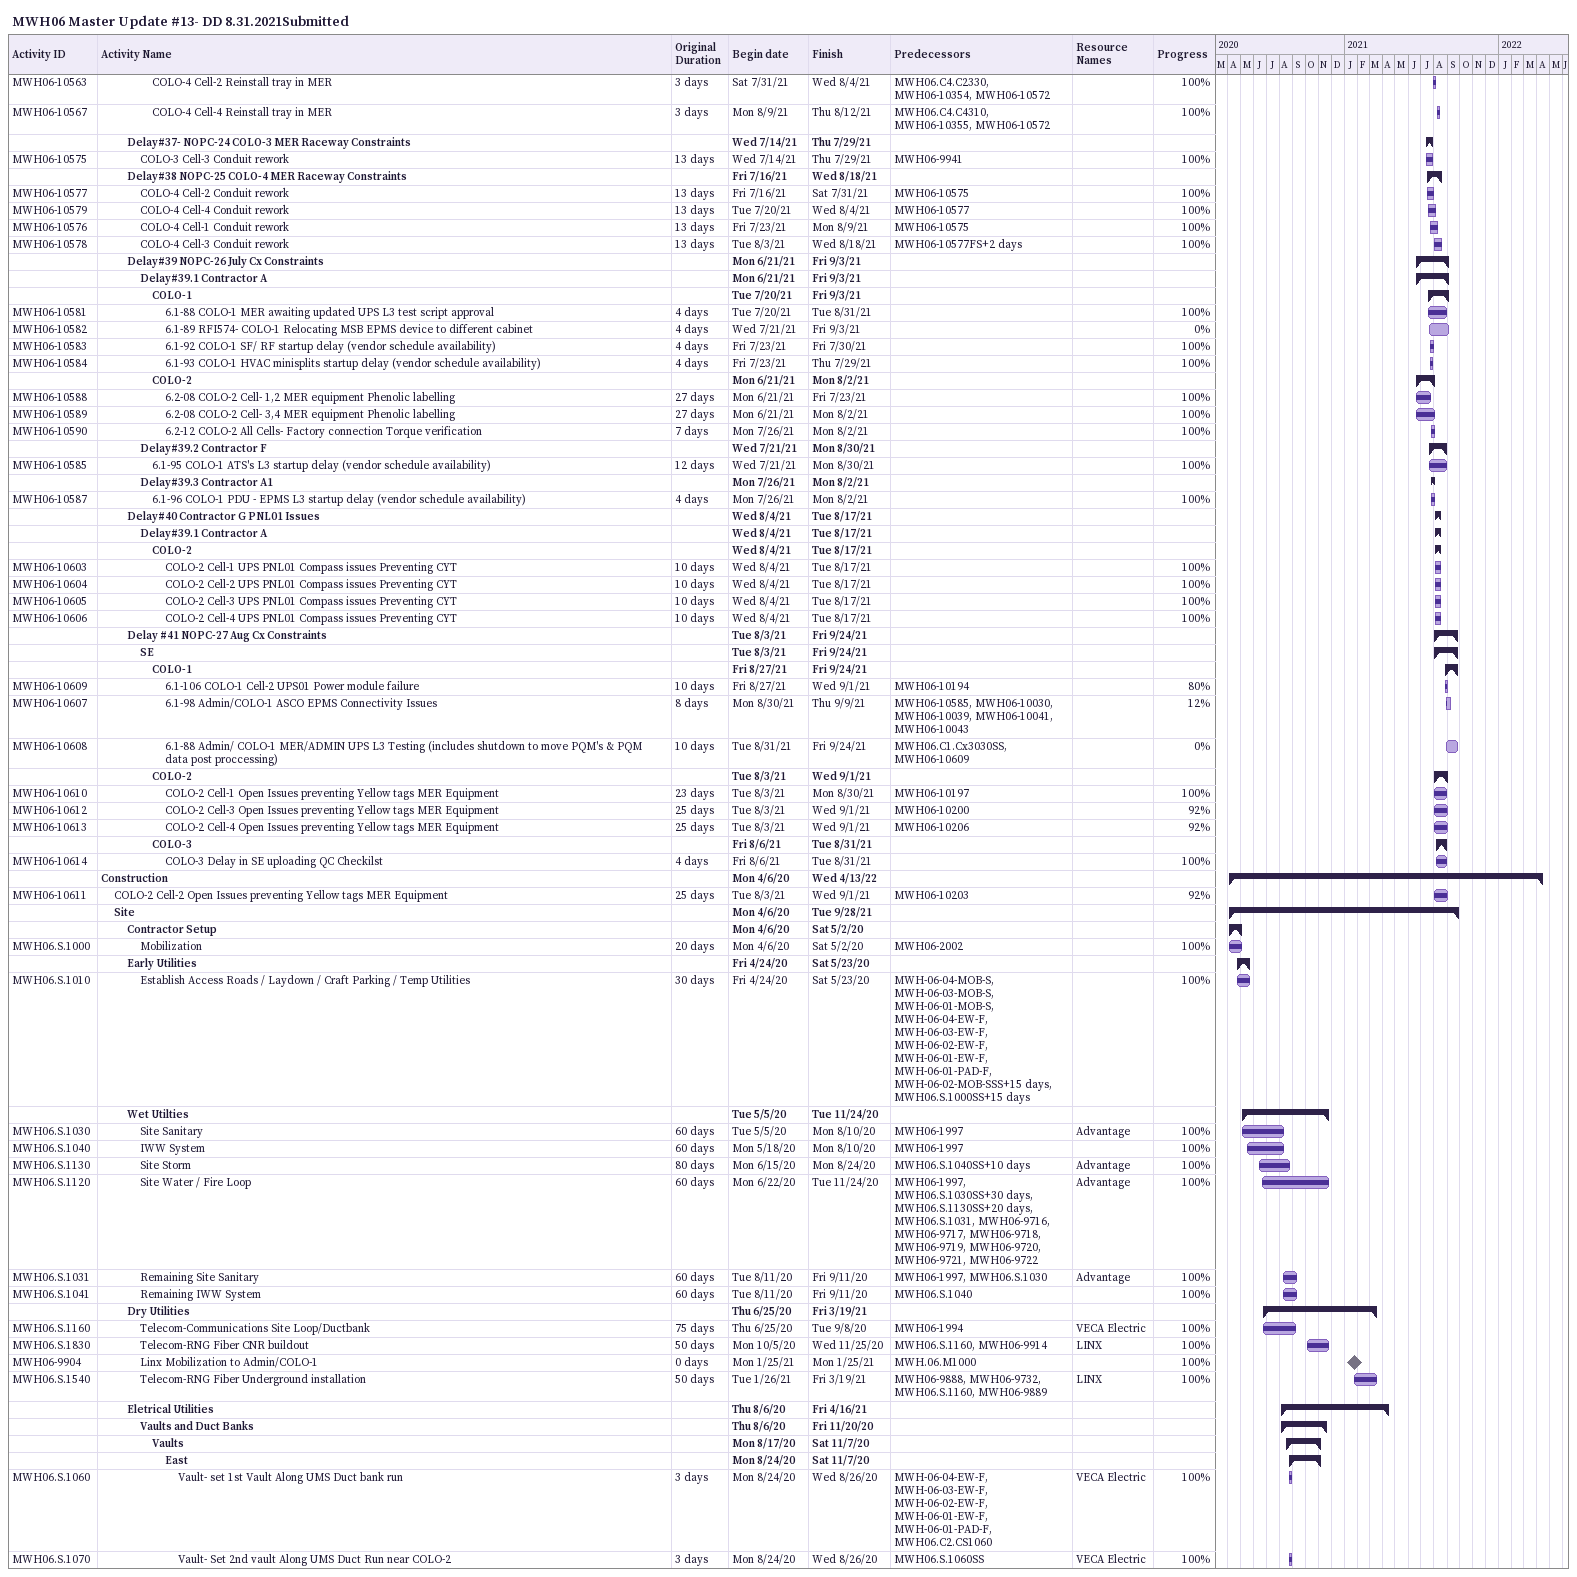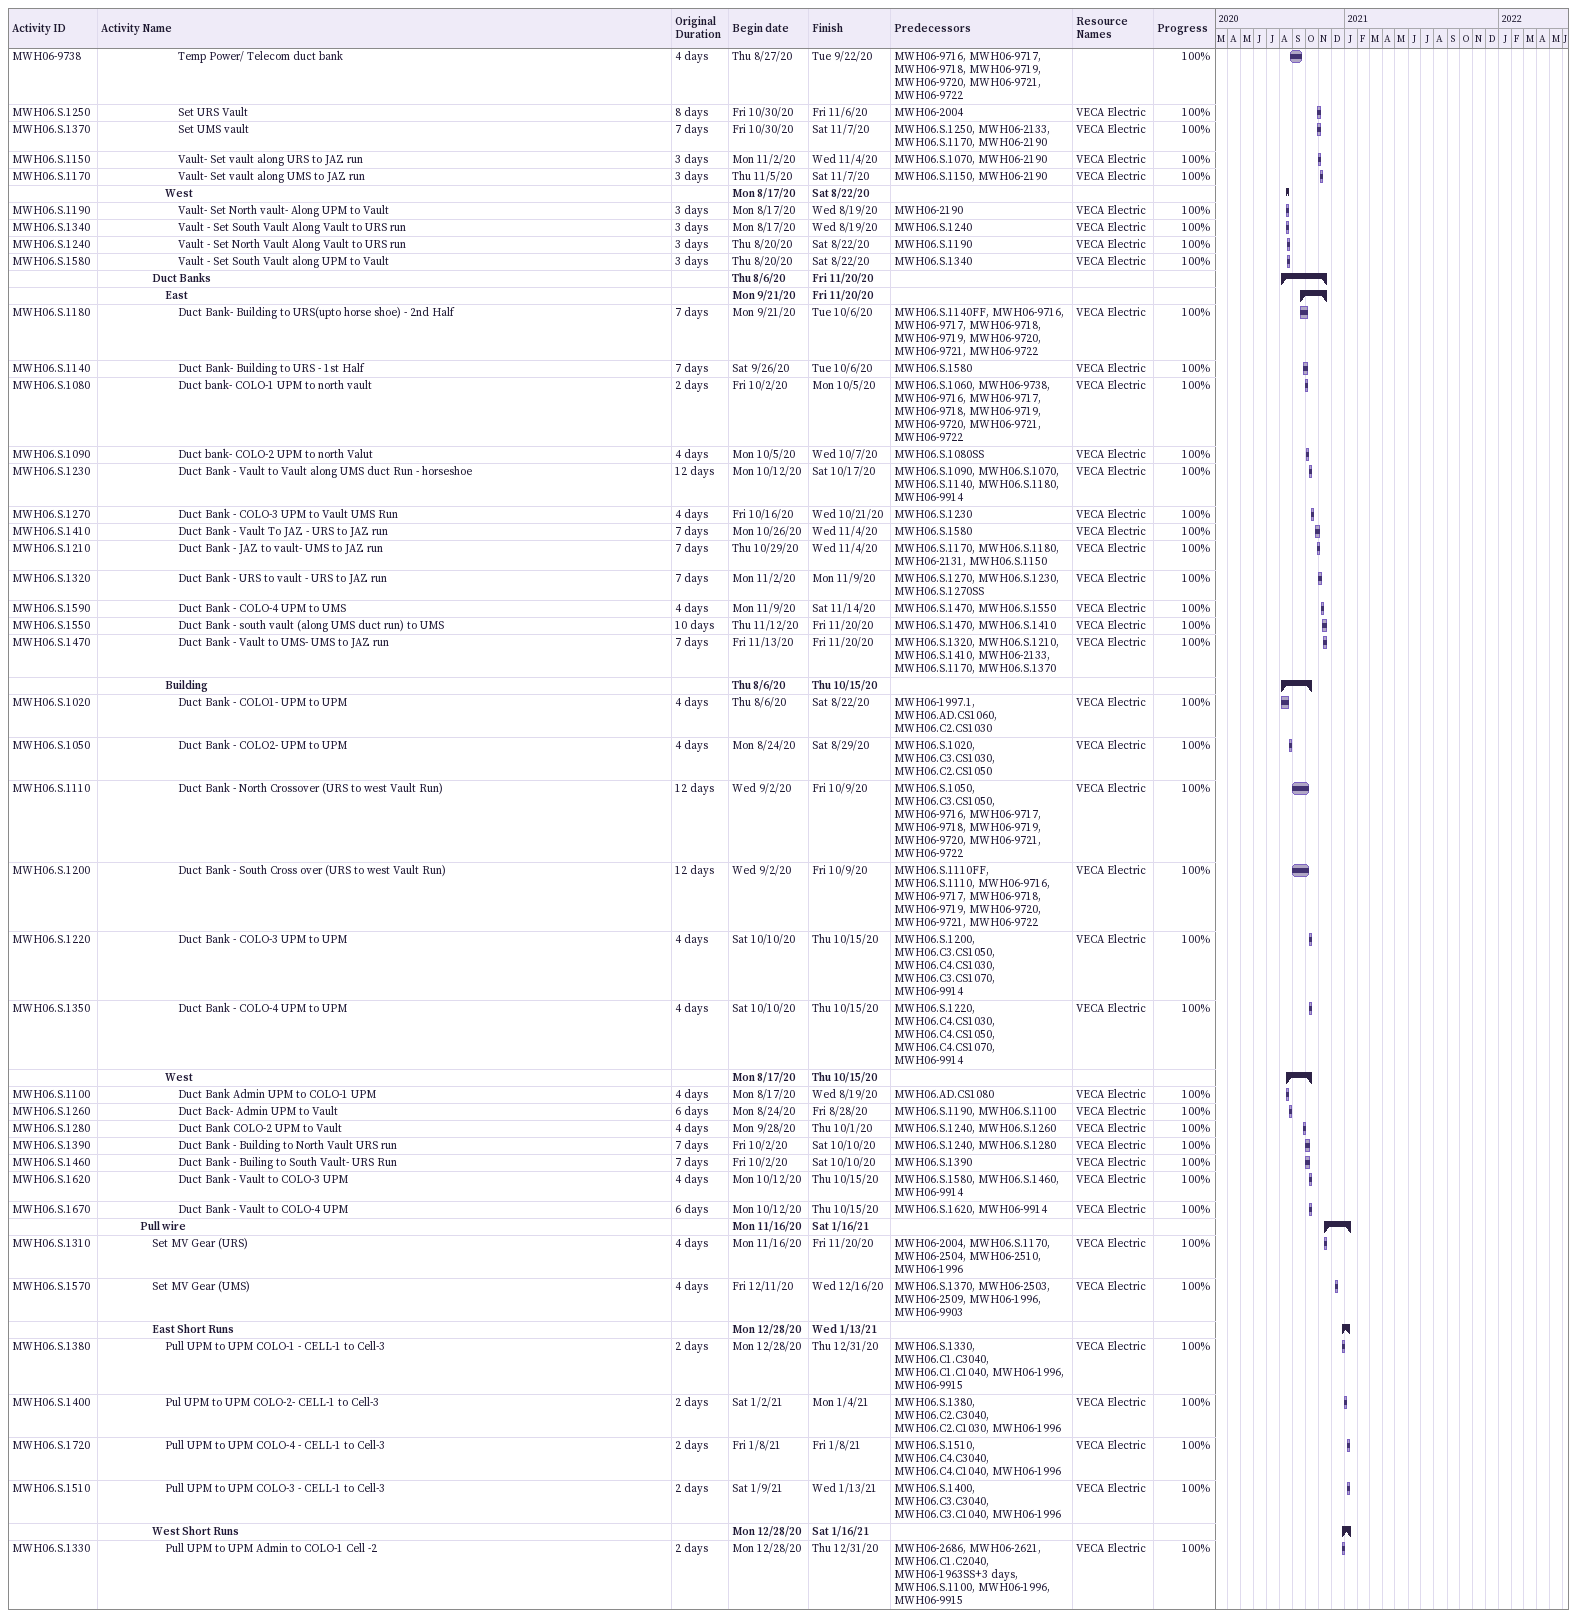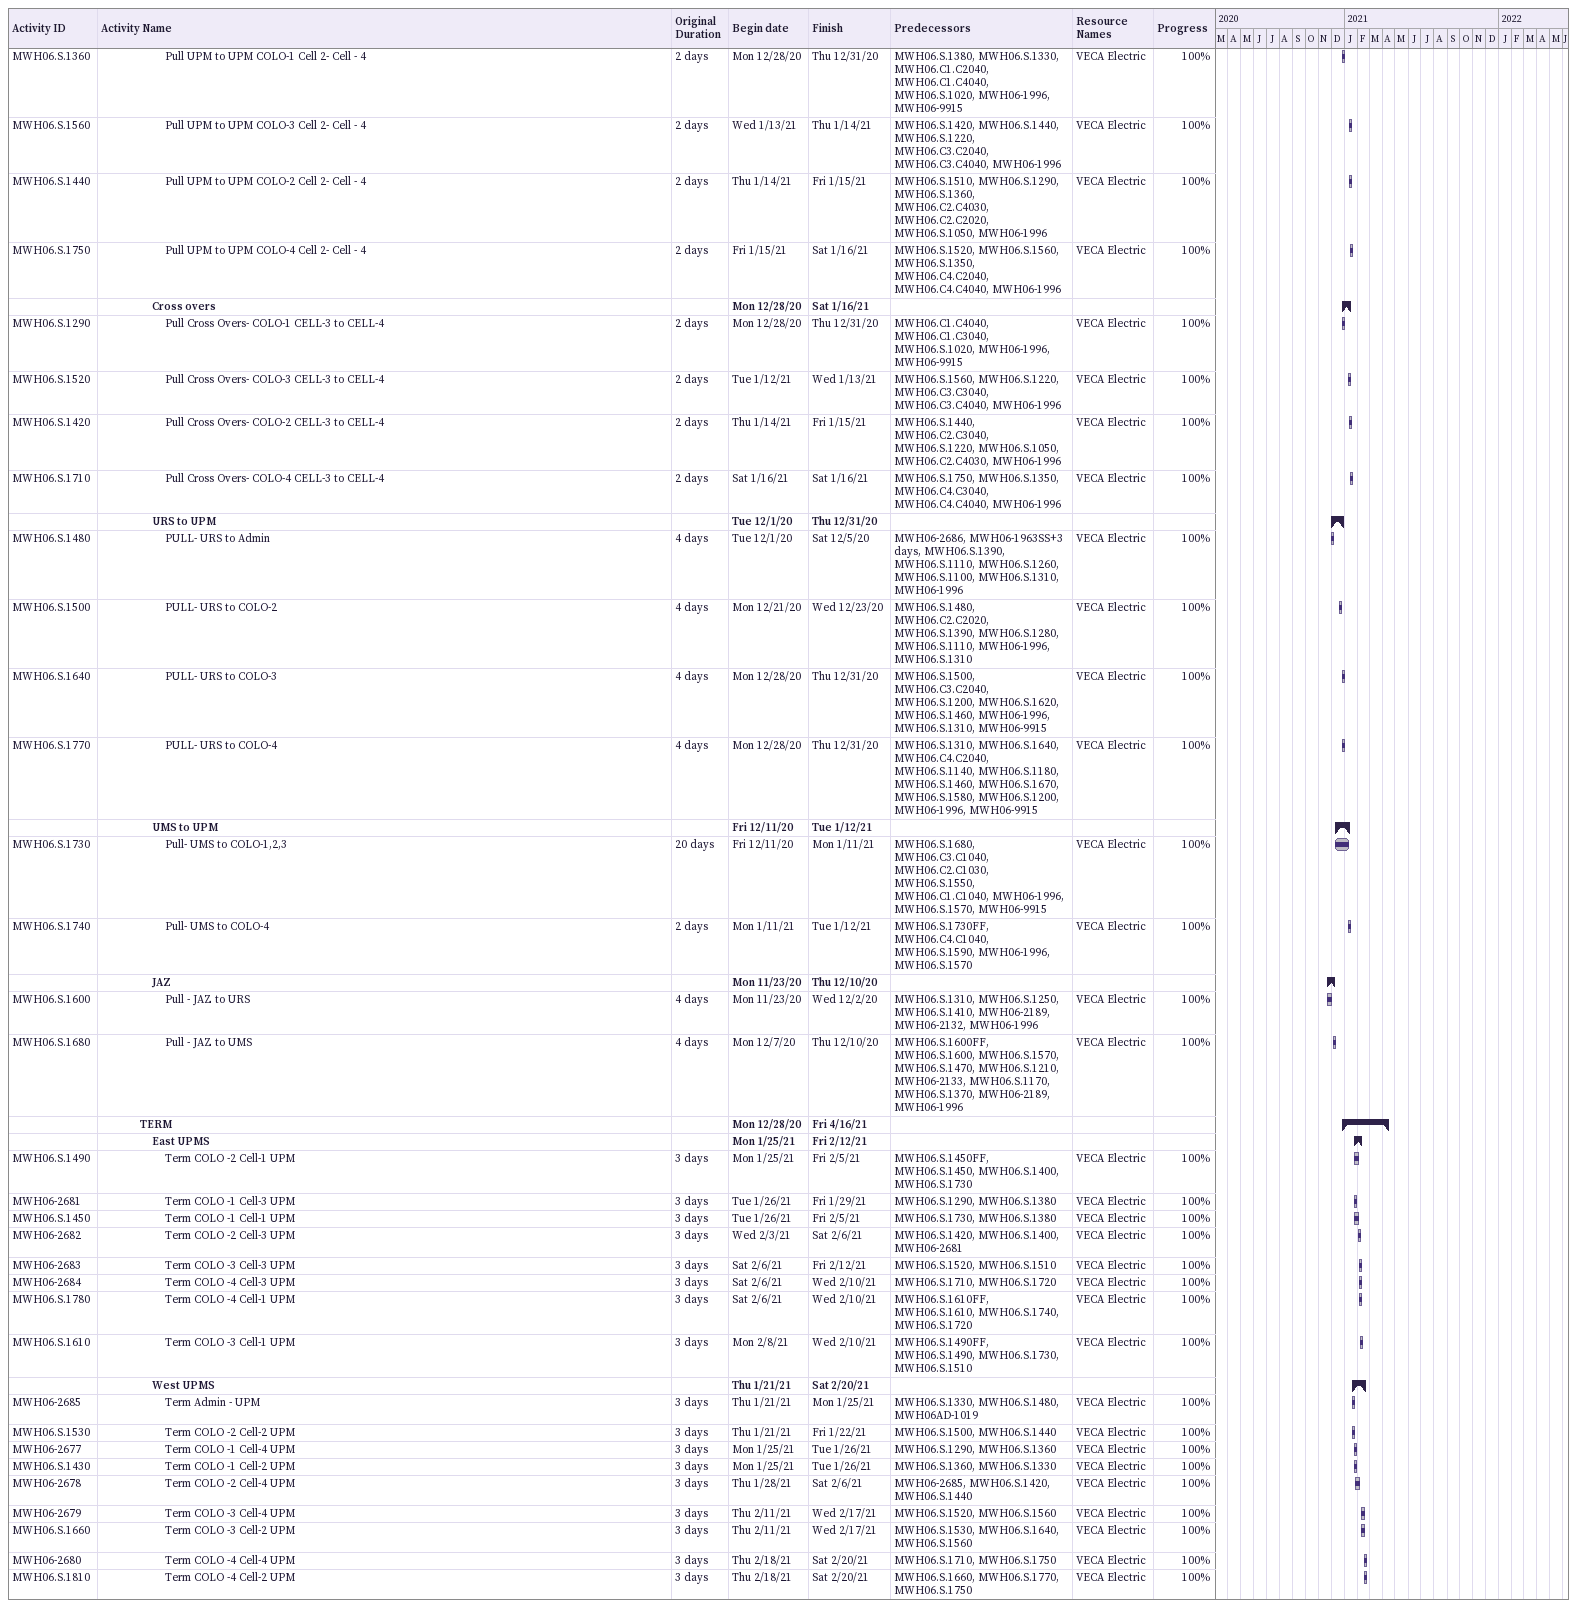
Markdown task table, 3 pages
MWH06 Master Update #13- DD 8.31.2021Submitted

| ID | Level | Task | Original duration | Start | Finish | Predecessors | Resources | % complete |
|---|---|---|---|---|---|---|---|---|
| MWH06-10563 | 5 | COLO-4 Cell-2 Reinstall tray in MER | 3d | 2021-07-31 | 2021-08-04 | MWH06.C4.C2330, MWH06-10354, MWH06-10572 |  | 100 |
| MWH06-10567 | 5 | COLO-4 Cell-4 Reinstall tray in MER | 3d | 2021-08-09 | 2021-08-12 | MWH06.C4.C4310, MWH06-10355, MWH06-10572 |  | 100 |
|  | 3 | **Delay#37- NOPC-24 COLO-3 MER Raceway Constraints** |  | 2021-07-14 | 2021-07-29 |  |  |  |
| MWH06-10575 | 4 | COLO-3 Cell-3 Conduit rework | 13d | 2021-07-14 | 2021-07-29 | MWH06-9941 |  | 100 |
|  | 3 | **Delay#38 NOPC-25 COLO-4 MER Raceway Constraints** |  | 2021-07-16 | 2021-08-18 |  |  |  |
| MWH06-10577 | 4 | COLO-4 Cell-2 Conduit rework | 13d | 2021-07-16 | 2021-07-31 | MWH06-10575 |  | 100 |
| MWH06-10579 | 4 | COLO-4 Cell-4 Conduit rework | 13d | 2021-07-20 | 2021-08-04 | MWH06-10577 |  | 100 |
| MWH06-10576 | 4 | COLO-4 Cell-1 Conduit rework | 13d | 2021-07-23 | 2021-08-09 | MWH06-10575 |  | 100 |
| MWH06-10578 | 4 | COLO-4 Cell-3 Conduit rework | 13d | 2021-08-03 | 2021-08-18 | MWH06-10577FS+2d |  | 100 |
|  | 3 | **Delay#39 NOPC-26 July Cx Constraints** |  | 2021-06-21 | 2021-09-03 |  |  |  |
|  | 4 | **Delay#39.1 Contractor A** |  | 2021-06-21 | 2021-09-03 |  |  |  |
|  | 5 | **COLO-1** |  | 2021-07-20 | 2021-09-03 |  |  |  |
| MWH06-10581 | 6 | 6.1-88 COLO-1 MER awaiting updated UPS L3 test script approval | 4d | 2021-07-20 | 2021-08-31 |  |  | 100 |
| MWH06-10582 | 6 | 6.1-89 RFI574- COLO-1 Relocating MSB EPMS device to different cabinet | 4d | 2021-07-21 | 2021-09-03 |  |  | 0 |
| MWH06-10583 | 6 | 6.1-92 COLO-1 SF/ RF startup delay (vendor schedule availability) | 4d | 2021-07-23 | 2021-07-30 |  |  | 100 |
| MWH06-10584 | 6 | 6.1-93 COLO-1 HVAC minisplits startup delay (vendor schedule availability) | 4d | 2021-07-23 | 2021-07-29 |  |  | 100 |
|  | 5 | **COLO-2** |  | 2021-06-21 | 2021-08-02 |  |  |  |
| MWH06-10588 | 6 | 6.2-08 COLO-2 Cell- 1,2 MER equipment Phenolic labelling | 27d | 2021-06-21 | 2021-07-23 |  |  | 100 |
| MWH06-10589 | 6 | 6.2-08 COLO-2 Cell- 3,4 MER equipment Phenolic labelling | 27d | 2021-06-21 | 2021-08-02 |  |  | 100 |
| MWH06-10590 | 6 | 6.2-12 COLO-2 All Cells- Factory connection Torque verification | 7d | 2021-07-26 | 2021-08-02 |  |  | 100 |
|  | 4 | **Delay#39.2 Contractor F** |  | 2021-07-21 | 2021-08-30 |  |  |  |
| MWH06-10585 | 5 | 6.1-95 COLO-1 ATS's L3 startup delay (vendor schedule availability) | 12d | 2021-07-21 | 2021-08-30 |  |  | 100 |
|  | 4 | **Delay#39.3 Contractor A1** |  | 2021-07-26 | 2021-08-02 |  |  |  |
| MWH06-10587 | 5 | 6.1-96 COLO-1 PDU - EPMS L3 startup delay (vendor schedule availability) | 4d | 2021-07-26 | 2021-08-02 |  |  | 100 |
|  | 3 | **Delay#40 Contractor G PNL01 Issues** |  | 2021-08-04 | 2021-08-17 |  |  |  |
|  | 4 | **Delay#39.1 Contractor A** |  | 2021-08-04 | 2021-08-17 |  |  |  |
|  | 5 | **COLO-2** |  | 2021-08-04 | 2021-08-17 |  |  |  |
| MWH06-10603 | 6 | COLO-2 Cell-1 UPS PNL01 Compass issues Preventing CYT | 10d | 2021-08-04 | 2021-08-17 |  |  | 100 |
| MWH06-10604 | 6 | COLO-2 Cell-2 UPS PNL01 Compass issues Preventing CYT | 10d | 2021-08-04 | 2021-08-17 |  |  | 100 |
| MWH06-10605 | 6 | COLO-2 Cell-3 UPS PNL01 Compass issues Preventing CYT | 10d | 2021-08-04 | 2021-08-17 |  |  | 100 |
| MWH06-10606 | 6 | COLO-2 Cell-4 UPS PNL01 Compass issues Preventing CYT | 10d | 2021-08-04 | 2021-08-17 |  |  | 100 |
|  | 3 | **Delay #41 NOPC-27 Aug Cx Constraints** |  | 2021-08-03 | 2021-09-24 |  |  |  |
|  | 4 | **SE** |  | 2021-08-03 | 2021-09-24 |  |  |  |
|  | 5 | **COLO-1** |  | 2021-08-27 | 2021-09-24 |  |  |  |
| MWH06-10609 | 6 | 6.1-106 COLO-1 Cell-2 UPS01 Power module failure | 10d | 2021-08-27 | 2021-09-01 | MWH06-10194 |  | 80 |
| MWH06-10607 | 6 | 6.1-98 Admin/COLO-1 ASCO EPMS Connectivity Issues | 8d | 2021-08-30 | 2021-09-09 | MWH06-10585, MWH06-10030, MWH06-10039, MWH06-10041, MWH06-10043 |  | 12 |
| MWH06-10608 | 6 | 6.1-88 Admin/ COLO-1 MER/ADMIN UPS L3 Testing (includes shutdown to move PQM's & PQM data post proccessing) | 10d | 2021-08-31 | 2021-09-24 | MWH06.C1.Cx3030SS, MWH06-10609 |  | 0 |
|  | 5 | **COLO-2** |  | 2021-08-03 | 2021-09-01 |  |  |  |
| MWH06-10610 | 6 | COLO-2 Cell-1 Open Issues preventing Yellow tags MER Equipment | 23d | 2021-08-03 | 2021-08-30 | MWH06-10197 |  | 100 |
| MWH06-10612 | 6 | COLO-2 Cell-3 Open Issues preventing Yellow tags MER Equipment | 25d | 2021-08-03 | 2021-09-01 | MWH06-10200 |  | 92 |
| MWH06-10613 | 6 | COLO-2 Cell-4 Open Issues preventing Yellow tags MER Equipment | 25d | 2021-08-03 | 2021-09-01 | MWH06-10206 |  | 92 |
|  | 5 | **COLO-3** |  | 2021-08-06 | 2021-08-31 |  |  |  |
| MWH06-10614 | 6 | COLO-3 Delay in SE uploading QC Checkilst | 4d | 2021-08-06 | 2021-08-31 |  |  | 100 |
|  | 1 | **Construction** |  | 2020-04-06 | 2022-04-13 |  |  |  |
| MWH06-10611 | 2 | COLO-2 Cell-2 Open Issues preventing Yellow tags MER Equipment | 25d | 2021-08-03 | 2021-09-01 | MWH06-10203 |  | 92 |
|  | 2 | **Site** |  | 2020-04-06 | 2021-09-28 |  |  |  |
|  | 3 | **Contractor Setup** |  | 2020-04-06 | 2020-05-02 |  |  |  |
| MWH06.S.1000 | 4 | Mobilization | 20d | 2020-04-06 | 2020-05-02 | MWH06-2002 |  | 100 |
|  | 3 | **Early Utilities** |  | 2020-04-24 | 2020-05-23 |  |  |  |
| MWH06.S.1010 | 4 | Establish Access Roads / Laydown / Craft Parking / Temp Utilities | 30d | 2020-04-24 | 2020-05-23 | MWH-06-04-MOB-S, MWH-06-03-MOB-S, MWH-06-01-MOB-S, MWH-06-04-EW-F, MWH-06-03-EW-F, MWH-06-02-EW-F, MWH-06-01-EW-F, MWH-06-01-PAD-F, MWH-06-02-MOB-SSS+15d, MWH06.S.1000SS+15d |  | 100 |
|  | 3 | **Wet Utilties** |  | 2020-05-05 | 2020-11-24 |  |  |  |
| MWH06.S.1030 | 4 | Site Sanitary | 60d | 2020-05-05 | 2020-08-10 | MWH06-1997 | Advantage | 100 |
| MWH06.S.1040 | 4 | IWW System | 60d | 2020-05-18 | 2020-08-10 | MWH06-1997 |  | 100 |
| MWH06.S.1130 | 4 | Site Storm | 80d | 2020-06-15 | 2020-08-24 | MWH06.S.1040SS+10d | Advantage | 100 |
| MWH06.S.1120 | 4 | Site Water / Fire Loop | 60d | 2020-06-22 | 2020-11-24 | MWH06-1997, MWH06.S.1030SS+30d, MWH06.S.1130SS+20d, MWH06.S.1031, MWH06-9716, MWH06-9717, MWH06-9718, MWH06-9719, MWH06-9720, MWH06-9721, MWH06-9722 | Advantage | 100 |
| MWH06.S.1031 | 4 | Remaining Site Sanitary | 60d | 2020-08-11 | 2020-09-11 | MWH06-1997, MWH06.S.1030 | Advantage | 100 |
| MWH06.S.1041 | 4 | Remaining IWW System | 60d | 2020-08-11 | 2020-09-11 | MWH06.S.1040 |  | 100 |
|  | 3 | **Dry Utilities** |  | 2020-06-25 | 2021-03-19 |  |  |  |
| MWH06.S.1160 | 4 | Telecom-Communications Site Loop/Ductbank | 75d | 2020-06-25 | 2020-09-08 | MWH06-1994 | VECA Electric | 100 |
| MWH06.S.1830 | 4 | Telecom-RNG Fiber CNR buildout | 50d | 2020-10-05 | 2020-11-25 | MWH06.S.1160, MWH06-9914 | LINX | 100 |
| MWH06-9904 | 4 | Linx Mobilization to Admin/COLO-1 | 0d | 2021-01-25 | 2021-01-25 | MWH.06.M1000 |  | 100 |
| MWH06.S.1540 | 4 | Telecom-RNG Fiber Underground installation | 50d | 2021-01-26 | 2021-03-19 | MWH06-9888, MWH06-9732, MWH06.S.1160, MWH06-9889 | LINX | 100 |
|  | 3 | **Eletrical Utilities** |  | 2020-08-06 | 2021-04-16 |  |  |  |
|  | 4 | **Vaults and Duct Banks** |  | 2020-08-06 | 2020-11-20 |  |  |  |
|  | 5 | **Vaults** |  | 2020-08-17 | 2020-11-07 |  |  |  |
|  | 6 | **East** |  | 2020-08-24 | 2020-11-07 |  |  |  |
| MWH06.S.1060 | 7 | Vault- set 1st Vault Along UMS Duct bank run | 3d | 2020-08-24 | 2020-08-26 | MWH-06-04-EW-F, MWH-06-03-EW-F, MWH-06-02-EW-F, MWH-06-01-EW-F, MWH-06-01-PAD-F, MWH06.C2.CS1060 | VECA Electric | 100 |
| MWH06.S.1070 | 7 | Vault- Set 2nd vault Along UMS Duct Run near COLO-2 | 3d | 2020-08-24 | 2020-08-26 | MWH06.S.1060SS | VECA Electric | 100 |
| MWH06-9738 | 7 | Temp Power/ Telecom duct bank | 4d | 2020-08-27 | 2020-09-22 | MWH06-9716, MWH06-9717, MWH06-9718, MWH06-9719, MWH06-9720, MWH06-9721, MWH06-9722 |  | 100 |
| MWH06.S.1250 | 7 | Set URS Vault | 8d | 2020-10-30 | 2020-11-06 | MWH06-2004 | VECA Electric | 100 |
| MWH06.S.1370 | 7 | Set UMS vault | 7d | 2020-10-30 | 2020-11-07 | MWH06.S.1250, MWH06-2133, MWH06.S.1170, MWH06-2190 | VECA Electric | 100 |
| MWH06.S.1150 | 7 | Vault- Set vault along URS to JAZ run | 3d | 2020-11-02 | 2020-11-04 | MWH06.S.1070, MWH06-2190 | VECA Electric | 100 |
| MWH06.S.1170 | 7 | Vault- Set vault along UMS to JAZ run | 3d | 2020-11-05 | 2020-11-07 | MWH06.S.1150, MWH06-2190 | VECA Electric | 100 |
|  | 6 | **West** |  | 2020-08-17 | 2020-08-22 |  |  |  |
| MWH06.S.1190 | 7 | Vault- Set North vault- Along UPM to Vault | 3d | 2020-08-17 | 2020-08-19 | MWH06-2190 | VECA Electric | 100 |
| MWH06.S.1340 | 7 | Vault - Set South Vault Along Vault to URS run | 3d | 2020-08-17 | 2020-08-19 | MWH06.S.1240 | VECA Electric | 100 |
| MWH06.S.1240 | 7 | Vault - Set North Vault Along Vault to URS run | 3d | 2020-08-20 | 2020-08-22 | MWH06.S.1190 | VECA Electric | 100 |
| MWH06.S.1580 | 7 | Vault - Set South Vault along UPM to Vault | 3d | 2020-08-20 | 2020-08-22 | MWH06.S.1340 | VECA Electric | 100 |
|  | 5 | **Duct Banks** |  | 2020-08-06 | 2020-11-20 |  |  |  |
|  | 6 | **East** |  | 2020-09-21 | 2020-11-20 |  |  |  |
| MWH06.S.1180 | 7 | Duct Bank- Building to URS(upto horse shoe) - 2nd Half | 7d | 2020-09-21 | 2020-10-06 | MWH06.S.1140FF, MWH06-9716, MWH06-9717, MWH06-9718, MWH06-9719, MWH06-9720, MWH06-9721, MWH06-9722 | VECA Electric | 100 |
| MWH06.S.1140 | 7 | Duct Bank- Building to URS - 1st Half | 7d | 2020-09-26 | 2020-10-06 | MWH06.S.1580 | VECA Electric | 100 |
| MWH06.S.1080 | 7 | Duct bank- COLO-1 UPM to north vault | 2d | 2020-10-02 | 2020-10-05 | MWH06.S.1060, MWH06-9738, MWH06-9716, MWH06-9717, MWH06-9718, MWH06-9719, MWH06-9720, MWH06-9721, MWH06-9722 | VECA Electric | 100 |
| MWH06.S.1090 | 7 | Duct bank- COLO-2 UPM to north Valut | 4d | 2020-10-05 | 2020-10-07 | MWH06.S.1080SS | VECA Electric | 100 |
| MWH06.S.1230 | 7 | Duct Bank - Vault to Vault along UMS duct Run - horseshoe | 12d | 2020-10-12 | 2020-10-17 | MWH06.S.1090, MWH06.S.1070, MWH06.S.1140, MWH06.S.1180, MWH06-9914 | VECA Electric | 100 |
| MWH06.S.1270 | 7 | Duct Bank - COLO-3 UPM to Vault UMS Run | 4d | 2020-10-16 | 2020-10-21 | MWH06.S.1230 | VECA Electric | 100 |
| MWH06.S.1410 | 7 | Duct Bank - Vault To JAZ - URS to JAZ run | 7d | 2020-10-26 | 2020-11-04 | MWH06.S.1580 | VECA Electric | 100 |
| MWH06.S.1210 | 7 | Duct Bank - JAZ to vault- UMS to JAZ run | 7d | 2020-10-29 | 2020-11-04 | MWH06.S.1170, MWH06.S.1180, MWH06-2131, MWH06.S.1150 | VECA Electric | 100 |
| MWH06.S.1320 | 7 | Duct Bank - URS to vault - URS to JAZ run | 7d | 2020-11-02 | 2020-11-09 | MWH06.S.1270, MWH06.S.1230, MWH06.S.1270SS | VECA Electric | 100 |
| MWH06.S.1590 | 7 | Duct Bank - COLO-4 UPM to UMS | 4d | 2020-11-09 | 2020-11-14 | MWH06.S.1470, MWH06.S.1550 | VECA Electric | 100 |
| MWH06.S.1550 | 7 | Duct Bank - south vault (along UMS duct run) to UMS | 10d | 2020-11-12 | 2020-11-20 | MWH06.S.1470, MWH06.S.1410 | VECA Electric | 100 |
| MWH06.S.1470 | 7 | Duct Bank - Vault to UMS- UMS to JAZ run | 7d | 2020-11-13 | 2020-11-20 | MWH06.S.1320, MWH06.S.1210, MWH06.S.1410, MWH06-2133, MWH06.S.1170, MWH06.S.1370 | VECA Electric | 100 |
|  | 6 | **Building** |  | 2020-08-06 | 2020-10-15 |  |  |  |
| MWH06.S.1020 | 7 | Duct Bank - COLO1- UPM to UPM | 4d | 2020-08-06 | 2020-08-22 | MWH06-1997.1, MWH06.AD.CS1060, MWH06.C2.CS1030 | VECA Electric | 100 |
| MWH06.S.1050 | 7 | Duct Bank - COLO2- UPM to UPM | 4d | 2020-08-24 | 2020-08-29 | MWH06.S.1020, MWH06.C3.CS1030, MWH06.C2.CS1050 | VECA Electric | 100 |
| MWH06.S.1110 | 7 | Duct Bank - North Crossover (URS to west Vault Run) | 12d | 2020-09-02 | 2020-10-09 | MWH06.S.1050, MWH06.C3.CS1050, MWH06-9716, MWH06-9717, MWH06-9718, MWH06-9719, MWH06-9720, MWH06-9721, MWH06-9722 | VECA Electric | 100 |
| MWH06.S.1200 | 7 | Duct Bank - South Cross over (URS to west Vault Run) | 12d | 2020-09-02 | 2020-10-09 | MWH06.S.1110FF, MWH06.S.1110, MWH06-9716, MWH06-9717, MWH06-9718, MWH06-9719, MWH06-9720, MWH06-9721, MWH06-9722 | VECA Electric | 100 |
| MWH06.S.1220 | 7 | Duct Bank - COLO-3 UPM to UPM | 4d | 2020-10-10 | 2020-10-15 | MWH06.S.1200, MWH06.C3.CS1050, MWH06.C4.CS1030, MWH06.C3.CS1070, MWH06-9914 | VECA Electric | 100 |
| MWH06.S.1350 | 7 | Duct Bank - COLO-4 UPM to UPM | 4d | 2020-10-10 | 2020-10-15 | MWH06.S.1220, MWH06.C4.CS1030, MWH06.C4.CS1050, MWH06.C4.CS1070, MWH06-9914 | VECA Electric | 100 |
|  | 6 | **West** |  | 2020-08-17 | 2020-10-15 |  |  |  |
| MWH06.S.1100 | 7 | Duct Bank Admin UPM to COLO-1 UPM | 4d | 2020-08-17 | 2020-08-19 | MWH06.AD.CS1080 | VECA Electric | 100 |
| MWH06.S.1260 | 7 | Duct Back- Admin UPM to Vault | 6d | 2020-08-24 | 2020-08-28 | MWH06.S.1190, MWH06.S.1100 | VECA Electric | 100 |
| MWH06.S.1280 | 7 | Duct Bank COLO-2 UPM to Vault | 4d | 2020-09-28 | 2020-10-01 | MWH06.S.1240, MWH06.S.1260 | VECA Electric | 100 |
| MWH06.S.1390 | 7 | Duct Bank - Building to North Vault URS run | 7d | 2020-10-02 | 2020-10-10 | MWH06.S.1240, MWH06.S.1280 | VECA Electric | 100 |
| MWH06.S.1460 | 7 | Duct Bank - Builing to South Vault- URS Run | 7d | 2020-10-02 | 2020-10-10 | MWH06.S.1390 | VECA Electric | 100 |
| MWH06.S.1620 | 7 | Duct Bank - Vault to COLO-3 UPM | 4d | 2020-10-12 | 2020-10-15 | MWH06.S.1580, MWH06.S.1460, MWH06-9914 | VECA Electric | 100 |
| MWH06.S.1670 | 7 | Duct Bank - Vault to COLO-4 UPM | 6d | 2020-10-12 | 2020-10-15 | MWH06.S.1620, MWH06-9914 | VECA Electric | 100 |
|  | 4 | **Pull wire** |  | 2020-11-16 | 2021-01-16 |  |  |  |
| MWH06.S.1310 | 5 | Set MV Gear (URS) | 4d | 2020-11-16 | 2020-11-20 | MWH06-2004, MWH06.S.1170, MWH06-2504, MWH06-2510, MWH06-1996 | VECA Electric | 100 |
| MWH06.S.1570 | 5 | Set MV Gear (UMS) | 4d | 2020-12-11 | 2020-12-16 | MWH06.S.1370, MWH06-2503, MWH06-2509, MWH06-1996, MWH06-9903 | VECA Electric | 100 |
|  | 5 | **East Short Runs** |  | 2020-12-28 | 2021-01-13 |  |  |  |
| MWH06.S.1380 | 6 | Pull UPM to UPM COLO-1 - CELL-1 to Cell-3 | 2d | 2020-12-28 | 2020-12-31 | MWH06.S.1330, MWH06.C1.C3040, MWH06.C1.C1040, MWH06-1996, MWH06-9915 | VECA Electric | 100 |
| MWH06.S.1400 | 6 | Pul UPM to UPM COLO-2- CELL-1 to Cell-3 | 2d | 2021-01-02 | 2021-01-04 | MWH06.S.1380, MWH06.C2.C3040, MWH06.C2.C1030, MWH06-1996 | VECA Electric | 100 |
| MWH06.S.1720 | 6 | Pull UPM to UPM COLO-4 - CELL-1 to Cell-3 | 2d | 2021-01-08 | 2021-01-08 | MWH06.S.1510, MWH06.C4.C3040, MWH06.C4.C1040, MWH06-1996 | VECA Electric | 100 |
| MWH06.S.1510 | 6 | Pull UPM to UPM COLO-3 - CELL-1 to Cell-3 | 2d | 2021-01-09 | 2021-01-13 | MWH06.S.1400, MWH06.C3.C3040, MWH06.C3.C1040, MWH06-1996 | VECA Electric | 100 |
|  | 5 | **West Short Runs** |  | 2020-12-28 | 2021-01-16 |  |  |  |
| MWH06.S.1330 | 6 | Pull UPM to UPM Admin to COLO-1 Cell -2 | 2d | 2020-12-28 | 2020-12-31 | MWH06-2686, MWH06-2621, MWH06.C1.C2040, MWH06-1963SS+3d, MWH06.S.1100, MWH06-1996, MWH06-9915 | VECA Electric | 100 |
| MWH06.S.1360 | 6 | Pull UPM to UPM COLO-1 Cell 2- Cell - 4 | 2d | 2020-12-28 | 2020-12-31 | MWH06.S.1380, MWH06.S.1330, MWH06.C1.C2040, MWH06.C1.C4040, MWH06.S.1020, MWH06-1996, MWH06-9915 | VECA Electric | 100 |
| MWH06.S.1560 | 6 | Pull UPM to UPM COLO-3 Cell 2- Cell - 4 | 2d | 2021-01-13 | 2021-01-14 | MWH06.S.1420, MWH06.S.1440, MWH06.S.1220, MWH06.C3.C2040, MWH06.C3.C4040, MWH06-1996 | VECA Electric | 100 |
| MWH06.S.1440 | 6 | Pull UPM to UPM COLO-2 Cell 2- Cell - 4 | 2d | 2021-01-14 | 2021-01-15 | MWH06.S.1510, MWH06.S.1290, MWH06.S.1360, MWH06.C2.C4030, MWH06.C2.C2020, MWH06.S.1050, MWH06-1996 | VECA Electric | 100 |
| MWH06.S.1750 | 6 | Pull UPM to UPM COLO-4 Cell 2- Cell - 4 | 2d | 2021-01-15 | 2021-01-16 | MWH06.S.1520, MWH06.S.1560, MWH06.S.1350, MWH06.C4.C2040, MWH06.C4.C4040, MWH06-1996 | VECA Electric | 100 |
|  | 5 | **Cross overs** |  | 2020-12-28 | 2021-01-16 |  |  |  |
| MWH06.S.1290 | 6 | Pull Cross Overs- COLO-1 CELL-3 to CELL-4 | 2d | 2020-12-28 | 2020-12-31 | MWH06.C1.C4040, MWH06.C1.C3040, MWH06.S.1020, MWH06-1996, MWH06-9915 | VECA Electric | 100 |
| MWH06.S.1520 | 6 | Pull Cross Overs- COLO-3 CELL-3 to CELL-4 | 2d | 2021-01-12 | 2021-01-13 | MWH06.S.1560, MWH06.S.1220, MWH06.C3.C3040, MWH06.C3.C4040, MWH06-1996 | VECA Electric | 100 |
| MWH06.S.1420 | 6 | Pull Cross Overs- COLO-2 CELL-3 to CELL-4 | 2d | 2021-01-14 | 2021-01-15 | MWH06.S.1440, MWH06.C2.C3040, MWH06.S.1220, MWH06.S.1050, MWH06.C2.C4030, MWH06-1996 | VECA Electric | 100 |
| MWH06.S.1710 | 6 | Pull Cross Overs- COLO-4 CELL-3 to CELL-4 | 2d | 2021-01-16 | 2021-01-16 | MWH06.S.1750, MWH06.S.1350, MWH06.C4.C3040, MWH06.C4.C4040, MWH06-1996 | VECA Electric | 100 |
|  | 5 | **URS to UPM** |  | 2020-12-01 | 2020-12-31 |  |  |  |
| MWH06.S.1480 | 6 | PULL- URS to Admin | 4d | 2020-12-01 | 2020-12-05 | MWH06-2686, MWH06-1963SS+3d, MWH06.S.1390, MWH06.S.1110, MWH06.S.1260, MWH06.S.1100, MWH06.S.1310, MWH06-1996 | VECA Electric | 100 |
| MWH06.S.1500 | 6 | PULL- URS to COLO-2 | 4d | 2020-12-21 | 2020-12-23 | MWH06.S.1480, MWH06.C2.C2020, MWH06.S.1390, MWH06.S.1280, MWH06.S.1110, MWH06-1996, MWH06.S.1310 | VECA Electric | 100 |
| MWH06.S.1640 | 6 | PULL- URS to COLO-3 | 4d | 2020-12-28 | 2020-12-31 | MWH06.S.1500, MWH06.C3.C2040, MWH06.S.1200, MWH06.S.1620, MWH06.S.1460, MWH06-1996, MWH06.S.1310, MWH06-9915 | VECA Electric | 100 |
| MWH06.S.1770 | 6 | PULL- URS to COLO-4 | 4d | 2020-12-28 | 2020-12-31 | MWH06.S.1310, MWH06.S.1640, MWH06.C4.C2040, MWH06.S.1140, MWH06.S.1180, MWH06.S.1460, MWH06.S.1670, MWH06.S.1580, MWH06.S.1200, MWH06-1996, MWH06-9915 | VECA Electric | 100 |
|  | 5 | **UMS to UPM** |  | 2020-12-11 | 2021-01-12 |  |  |  |
| MWH06.S.1730 | 6 | Pull- UMS to COLO-1,2,3 | 20d | 2020-12-11 | 2021-01-11 | MWH06.S.1680, MWH06.C3.C1040, MWH06.C2.C1030, MWH06.S.1550, MWH06.C1.C1040, MWH06-1996, MWH06.S.1570, MWH06-9915 | VECA Electric | 100 |
| MWH06.S.1740 | 6 | Pull- UMS to COLO-4 | 2d | 2021-01-11 | 2021-01-12 | MWH06.S.1730FF, MWH06.C4.C1040, MWH06.S.1590, MWH06-1996, MWH06.S.1570 | VECA Electric | 100 |
|  | 5 | **JAZ** |  | 2020-11-23 | 2020-12-10 |  |  |  |
| MWH06.S.1600 | 6 | Pull - JAZ to URS | 4d | 2020-11-23 | 2020-12-02 | MWH06.S.1310, MWH06.S.1250, MWH06.S.1410, MWH06-2189, MWH06-2132, MWH06-1996 | VECA Electric | 100 |
| MWH06.S.1680 | 6 | Pull - JAZ to UMS | 4d | 2020-12-07 | 2020-12-10 | MWH06.S.1600FF, MWH06.S.1600, MWH06.S.1570, MWH06.S.1470, MWH06.S.1210, MWH06-2133, MWH06.S.1170, MWH06.S.1370, MWH06-2189, MWH06-1996 | VECA Electric | 100 |
|  | 4 | **TERM** |  | 2020-12-28 | 2021-04-16 |  |  |  |
|  | 5 | **East UPMS** |  | 2021-01-25 | 2021-02-12 |  |  |  |
| MWH06.S.1490 | 6 | Term COLO -2 Cell-1 UPM | 3d | 2021-01-25 | 2021-02-05 | MWH06.S.1450FF, MWH06.S.1450, MWH06.S.1400, MWH06.S.1730 | VECA Electric | 100 |
| MWH06-2681 | 6 | Term COLO -1 Cell-3 UPM | 3d | 2021-01-26 | 2021-01-29 | MWH06.S.1290, MWH06.S.1380 | VECA Electric | 100 |
| MWH06.S.1450 | 6 | Term COLO -1 Cell-1 UPM | 3d | 2021-01-26 | 2021-02-05 | MWH06.S.1730, MWH06.S.1380 | VECA Electric | 100 |
| MWH06-2682 | 6 | Term COLO -2 Cell-3 UPM | 3d | 2021-02-03 | 2021-02-06 | MWH06.S.1420, MWH06.S.1400, MWH06-2681 | VECA Electric | 100 |
| MWH06-2683 | 6 | Term COLO -3 Cell-3 UPM | 3d | 2021-02-06 | 2021-02-12 | MWH06.S.1520, MWH06.S.1510 | VECA Electric | 100 |
| MWH06-2684 | 6 | Term COLO -4 Cell-3 UPM | 3d | 2021-02-06 | 2021-02-10 | MWH06.S.1710, MWH06.S.1720 | VECA Electric | 100 |
| MWH06.S.1780 | 6 | Term COLO -4 Cell-1 UPM | 3d | 2021-02-06 | 2021-02-10 | MWH06.S.1610FF, MWH06.S.1610, MWH06.S.1740, MWH06.S.1720 | VECA Electric | 100 |
| MWH06.S.1610 | 6 | Term COLO -3 Cell-1 UPM | 3d | 2021-02-08 | 2021-02-10 | MWH06.S.1490FF, MWH06.S.1490, MWH06.S.1730, MWH06.S.1510 | VECA Electric | 100 |
|  | 5 | **West UPMS** |  | 2021-01-21 | 2021-02-20 |  |  |  |
| MWH06-2685 | 6 | Term Admin - UPM | 3d | 2021-01-21 | 2021-01-25 | MWH06.S.1330, MWH06.S.1480, MWH06AD-1019 | VECA Electric | 100 |
| MWH06.S.1530 | 6 | Term COLO -2 Cell-2 UPM | 3d | 2021-01-21 | 2021-01-22 | MWH06.S.1500, MWH06.S.1440 | VECA Electric | 100 |
| MWH06-2677 | 6 | Term COLO -1 Cell-4 UPM | 3d | 2021-01-25 | 2021-01-26 | MWH06.S.1290, MWH06.S.1360 | VECA Electric | 100 |
| MWH06.S.1430 | 6 | Term COLO -1 Cell-2 UPM | 3d | 2021-01-25 | 2021-01-26 | MWH06.S.1360, MWH06.S.1330 | VECA Electric | 100 |
| MWH06-2678 | 6 | Term COLO -2 Cell-4 UPM | 3d | 2021-01-28 | 2021-02-06 | MWH06-2685, MWH06.S.1420, MWH06.S.1440 | VECA Electric | 100 |
| MWH06-2679 | 6 | Term COLO -3 Cell-4 UPM | 3d | 2021-02-11 | 2021-02-17 | MWH06.S.1520, MWH06.S.1560 | VECA Electric | 100 |
| MWH06.S.1660 | 6 | Term COLO -3 Cell-2 UPM | 3d | 2021-02-11 | 2021-02-17 | MWH06.S.1530, MWH06.S.1640, MWH06.S.1560 | VECA Electric | 100 |
| MWH06-2680 | 6 | Term COLO -4 Cell-4 UPM | 3d | 2021-02-18 | 2021-02-20 | MWH06.S.1710, MWH06.S.1750 | VECA Electric | 100 |
| MWH06.S.1810 | 6 | Term COLO -4 Cell-2 UPM | 3d | 2021-02-18 | 2021-02-20 | MWH06.S.1660, MWH06.S.1770, MWH06.S.1750 | VECA Electric | 100 |
